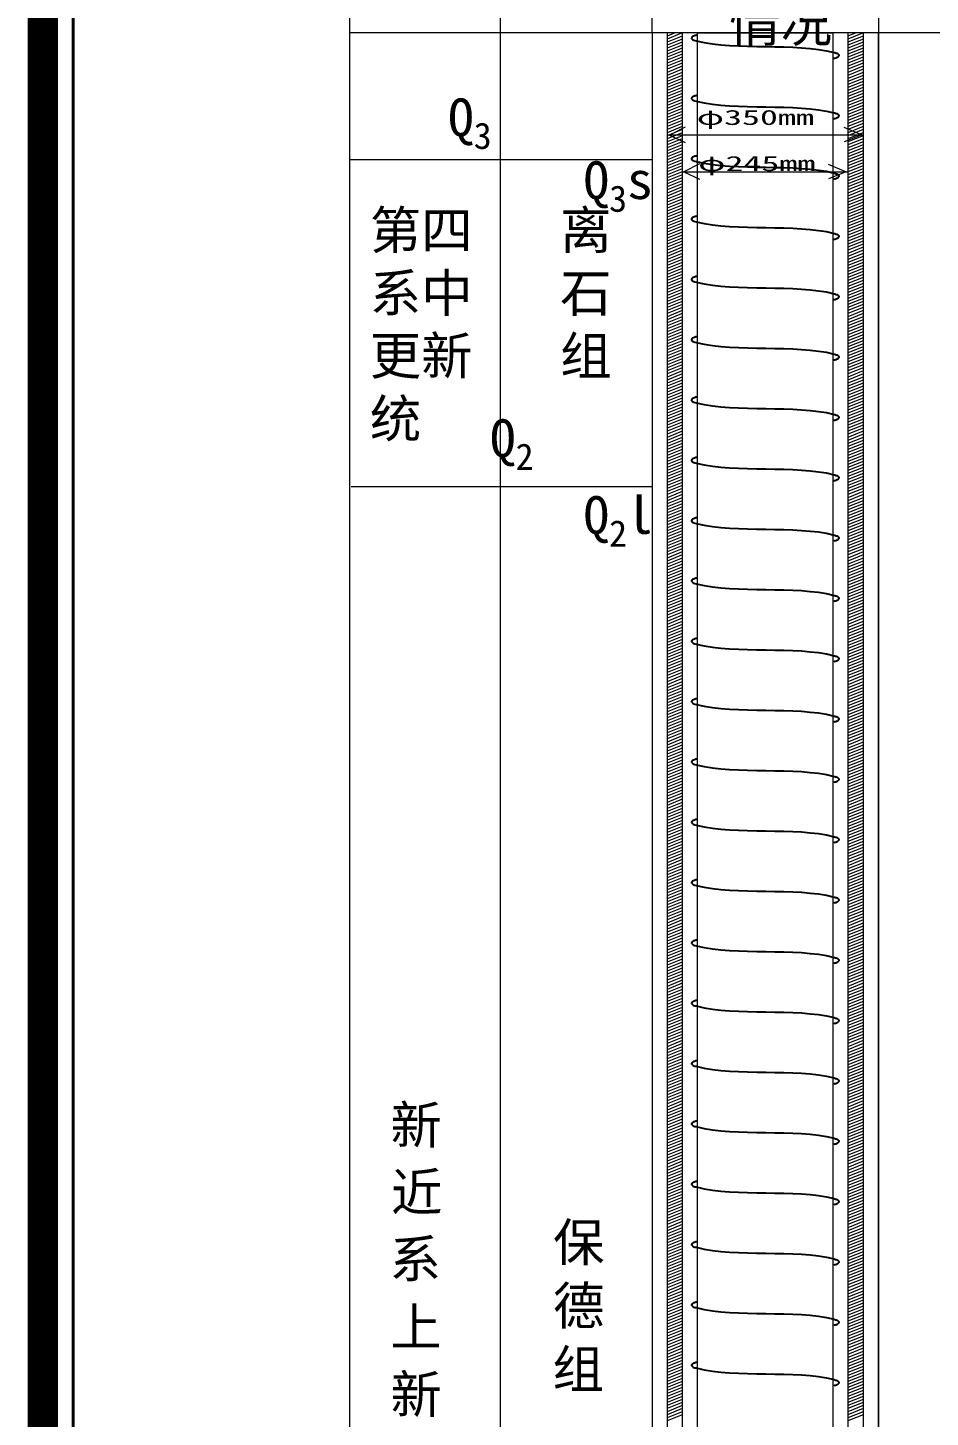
# Model space of a CAD drawing. Header units: millimetres. Extents: x -182 to 395, y -757 to 122.
# Drawn here: x -181.6 to -121.8, y -81 to 11.2 of the extents above; entities that cross this region are included whole.
import ezdxf

# ---------------------------------------------------------------- set-up
doc = ezdxf.new("R2010")
doc.units = ezdxf.units.MM
for name, color, linetype in [('KY1WT', 7, 'Continuous'), ('KY2WL', 7, 'Continuous'), ('KY6WL', 7, 'Continuous'), ('KY6WT', 7, 'Continuous'), ('图框WL', 7, 'Continuous'), ('流量点WT', 7, 'Continuous')]:
    doc.layers.add(name, color=color, linetype=linetype)
doc.styles.get("Standard").update_dxf_attribs({"font": ''})
doc.styles.get('Standard').set_extended_font_data('SimSun')
doc.linetypes.add('ZIGZAG', pattern='A,0.00254,-5.08,[131,ltypeshp.shx,S=5.08,R=0,X=-5.08,Y=0],-10.16,[131,ltypeshp.shx,S=5.08,R=180,X=5.08,Y=0],-5.08', length=20.32254)

msp = doc.modelspace()

# ---------------------------------------------------------------- linework, layer by layer
at = {"lineweight": 20}
for p, q in [((-160.289, -376.548), (-160.289, 30.812)), ((-150.289, -376.548), (-150.289, 22.887)), ((-137.228, 10.812), (-128.228, 10.812))]:
    msp.add_line(p, q, dxfattribs=at)
at = {"layer": 'KY1WT', "lineweight": 20}
for p, q in [((-139.228, 10.625), (-138.762, 10.812)), ((-139.228, 10.425), (-138.262, 10.812)), ((-139.228, 10.225), (-138.228, 10.625)), ((-139.228, 10.025), (-138.228, 10.425)), ((-139.228, 9.825), (-138.228, 10.225)), ((-127.228, 10.625), (-126.762, 10.812)), ((-127.228, 10.425), (-126.262, 10.812)), ((-127.228, 10.225), (-126.228, 10.625)), ((-127.228, 10.025), (-126.228, 10.425)), ((-127.228, 9.825), (-126.228, 10.225)), ((-139.228, 9.625), (-138.228, 10.025)), ((-139.228, 9.425), (-138.228, 9.825)), ((-139.228, 9.225), (-138.228, 9.625)), ((-139.228, 9.025), (-138.228, 9.425)), ((-139.228, 8.825), (-138.228, 9.225)), ((-127.228, 9.625), (-126.228, 10.025)), ((-127.228, 9.425), (-126.228, 9.825)), ((-127.228, 9.225), (-126.228, 9.625)), ((-127.228, 9.025), (-126.228, 9.425)), ((-127.228, 8.825), (-126.228, 9.225)), ((-139.228, 8.625), (-138.228, 9.025)), ((-139.228, 8.425), (-138.228, 8.825)), ((-139.228, 8.225), (-138.228, 8.625)), ((-139.228, 8.025), (-138.228, 8.425)), ((-127.228, 8.625), (-126.228, 9.025)), ((-127.228, 8.425), (-126.228, 8.825)), ((-127.228, 8.225), (-126.228, 8.625)), ((-127.228, 8.025), (-126.228, 8.425)), ((-139.228, 7.825), (-138.228, 8.225)), ((-139.228, 7.625), (-138.228, 8.025)), ((-139.228, 7.425), (-138.228, 7.825)), ((-139.228, 7.225), (-138.228, 7.625)), ((-139.228, 7.025), (-138.228, 7.425)), ((-127.228, 7.825), (-126.228, 8.225)), ((-127.228, 7.625), (-126.228, 8.025)), ((-127.228, 7.425), (-126.228, 7.825)), ((-127.228, 7.225), (-126.228, 7.625)), ((-127.228, 7.025), (-126.228, 7.425)), ((-139.228, 6.825), (-138.228, 7.225)), ((-139.228, 6.625), (-138.228, 7.025)), ((-139.228, 6.425), (-138.228, 6.825)), ((-139.228, 6.225), (-138.228, 6.625)), ((-127.228, 6.825), (-126.228, 7.225)), ((-127.228, 6.625), (-126.228, 7.025)), ((-127.228, 6.425), (-126.228, 6.825)), ((-127.228, 6.225), (-126.228, 6.625)), ((-139.228, 6.025), (-138.228, 6.425)), ((-139.228, 5.825), (-138.228, 6.225)), ((-139.228, 5.625), (-138.228, 6.025)), ((-139.228, 5.425), (-138.228, 5.825)), ((-139.228, 5.225), (-138.228, 5.625)), ((-127.228, 6.025), (-126.228, 6.425)), ((-127.228, 5.825), (-126.228, 6.225)), ((-127.228, 5.625), (-126.228, 6.025)), ((-127.228, 5.425), (-126.228, 5.825)), ((-127.228, 5.225), (-126.228, 5.625)), ((-139.228, 5.025), (-138.228, 5.425)), ((-139.228, 4.825), (-138.228, 5.225)), ((-139.228, 4.625), (-138.228, 5.025)), ((-139.228, 4.425), (-138.228, 4.825)), ((-139.228, 4.225), (-138.228, 4.625)), ((-127.228, 5.025), (-126.228, 5.425)), ((-127.228, 4.825), (-126.228, 5.225)), ((-127.228, 4.625), (-126.228, 5.025)), ((-127.228, 4.425), (-126.228, 4.825)), ((-127.228, 4.225), (-126.228, 4.625)), ((-139.228, 4.025), (-138.228, 4.425)), ((-139.228, 3.825), (-138.228, 4.225)), ((-139.228, 3.625), (-138.228, 4.025)), ((-139.228, 3.425), (-138.228, 3.825)), ((-127.228, 4.025), (-126.228, 4.425)), ((-127.228, 3.825), (-126.228, 4.225)), ((-127.228, 3.625), (-126.228, 4.025)), ((-127.228, 3.425), (-126.228, 3.825)), ((-139.228, 3.225), (-138.228, 3.625)), ((-139.228, 3.025), (-138.228, 3.425)), ((-139.228, 2.825), (-138.228, 3.225)), ((-139.228, 2.625), (-138.228, 3.025)), ((-139.228, 2.425), (-138.228, 2.825)), ((-127.228, 3.225), (-126.228, 3.625)), ((-127.228, 3.025), (-126.228, 3.425)), ((-127.228, 2.825), (-126.228, 3.225)), ((-127.228, 2.625), (-126.228, 3.025)), ((-127.228, 2.425), (-126.228, 2.825)), ((-139.228, 2.225), (-138.228, 2.625)), ((-139.228, 2.025), (-138.228, 2.425)), ((-139.228, 1.825), (-138.228, 2.225)), ((-139.228, 1.625), (-138.228, 2.025)), ((-127.228, 2.225), (-126.228, 2.625)), ((-127.228, 2.025), (-126.228, 2.425)), ((-127.228, 1.825), (-126.228, 2.225)), ((-127.228, 1.625), (-126.228, 2.025)), ((-139.228, 1.425), (-138.228, 1.825)), ((-139.228, 1.225), (-138.228, 1.625)), ((-139.228, 1.025), (-138.228, 1.425)), ((-139.228, 0.825), (-138.228, 1.225)), ((-139.228, 0.625), (-138.228, 1.025)), ((-127.228, 1.425), (-126.228, 1.825)), ((-127.228, 1.225), (-126.228, 1.625)), ((-127.228, 1.025), (-126.228, 1.425)), ((-127.228, 0.825), (-126.228, 1.225)), ((-127.228, 0.625), (-126.228, 1.025)), ((-139.228, 0.425), (-138.228, 0.825)), ((-139.228, 0.225), (-138.228, 0.625)), ((-139.228, 0.025), (-138.228, 0.425)), ((-139.228, -0.175), (-138.228, 0.225)), ((-139.228, -0.375), (-138.228, 0.025)), ((-127.228, 0.425), (-126.228, 0.825)), ((-127.228, 0.225), (-126.228, 0.625)), ((-127.228, 0.025), (-126.228, 0.425)), ((-127.228, -0.175), (-126.228, 0.225)), ((-127.228, -0.375), (-126.228, 0.025)), ((-139.228, -0.575), (-138.228, -0.175)), ((-139.228, -0.775), (-138.228, -0.375)), ((-139.228, -0.975), (-138.228, -0.575)), ((-139.228, -1.175), (-138.228, -0.775)), ((-127.228, -0.575), (-126.228, -0.175)), ((-127.228, -0.775), (-126.228, -0.375)), ((-127.228, -0.975), (-126.228, -0.575)), ((-127.228, -1.175), (-126.228, -0.775)), ((-139.228, -1.375), (-138.228, -0.975)), ((-139.228, -1.575), (-138.228, -1.175)), ((-139.228, -1.775), (-138.228, -1.375)), ((-139.228, -1.975), (-138.228, -1.575)), ((-139.228, -2.175), (-138.228, -1.775)), ((-127.228, -1.375), (-126.228, -0.975)), ((-127.228, -1.575), (-126.228, -1.175)), ((-127.228, -1.775), (-126.228, -1.375)), ((-127.228, -1.975), (-126.228, -1.575)), ((-127.228, -2.175), (-126.228, -1.775)), ((-139.228, -2.375), (-138.228, -1.975)), ((-139.228, -2.575), (-138.228, -2.175)), ((-139.228, -2.775), (-138.228, -2.375)), ((-139.228, -2.975), (-138.228, -2.575)), ((-127.228, -2.375), (-126.228, -1.975)), ((-127.228, -2.575), (-126.228, -2.175)), ((-127.228, -2.775), (-126.228, -2.375)), ((-127.228, -2.975), (-126.228, -2.575)), ((-139.228, -3.175), (-138.228, -2.775)), ((-139.228, -3.375), (-138.228, -2.975)), ((-139.228, -3.575), (-138.228, -3.175)), ((-139.228, -3.775), (-138.228, -3.375)), ((-139.228, -3.975), (-138.228, -3.575)), ((-127.228, -3.175), (-126.228, -2.775)), ((-127.228, -3.375), (-126.228, -2.975)), ((-127.228, -3.575), (-126.228, -3.175)), ((-127.228, -3.775), (-126.228, -3.375)), ((-127.228, -3.975), (-126.228, -3.575)), ((-139.228, -4.175), (-138.228, -3.775)), ((-139.228, -4.375), (-138.228, -3.975)), ((-139.228, -4.575), (-138.228, -4.175)), ((-139.228, -4.775), (-138.228, -4.375)), ((-139.228, -4.975), (-138.228, -4.575)), ((-127.228, -4.175), (-126.228, -3.775)), ((-127.228, -4.375), (-126.228, -3.975)), ((-127.228, -4.575), (-126.228, -4.175)), ((-127.228, -4.775), (-126.228, -4.375)), ((-127.228, -4.975), (-126.228, -4.575)), ((-139.228, -5.175), (-138.228, -4.775)), ((-139.228, -5.375), (-138.228, -4.975)), ((-139.228, -5.575), (-138.228, -5.175)), ((-139.228, -5.775), (-138.228, -5.375)), ((-127.228, -5.175), (-126.228, -4.775)), ((-127.228, -5.375), (-126.228, -4.975)), ((-127.228, -5.575), (-126.228, -5.175)), ((-127.228, -5.775), (-126.228, -5.375)), ((-139.228, -5.975), (-138.228, -5.575)), ((-139.228, -6.175), (-138.228, -5.775)), ((-139.228, -6.375), (-138.228, -5.975)), ((-139.228, -6.575), (-138.228, -6.175)), ((-139.228, -6.775), (-138.228, -6.375)), ((-127.228, -5.975), (-126.228, -5.575)), ((-127.228, -6.175), (-126.228, -5.775)), ((-127.228, -6.375), (-126.228, -5.975)), ((-127.228, -6.575), (-126.228, -6.175)), ((-127.228, -6.775), (-126.228, -6.375)), ((-139.228, -6.975), (-138.228, -6.575)), ((-139.228, -7.175), (-138.228, -6.775)), ((-139.228, -7.375), (-138.228, -6.975)), ((-139.228, -7.575), (-138.228, -7.175)), ((-127.228, -6.975), (-126.228, -6.575)), ((-127.228, -7.175), (-126.228, -6.775)), ((-127.228, -7.375), (-126.228, -6.975)), ((-127.228, -7.575), (-126.228, -7.175)), ((-139.228, -7.775), (-138.228, -7.375)), ((-139.228, -7.975), (-138.228, -7.575)), ((-139.228, -8.175), (-138.228, -7.775)), ((-139.228, -8.375), (-138.228, -7.975)), ((-139.228, -8.575), (-138.228, -8.175)), ((-127.228, -7.775), (-126.228, -7.375)), ((-127.228, -7.975), (-126.228, -7.575)), ((-127.228, -8.175), (-126.228, -7.775)), ((-127.228, -8.375), (-126.228, -7.975)), ((-127.228, -8.575), (-126.228, -8.175)), ((-139.228, -8.775), (-138.228, -8.375)), ((-139.228, -8.975), (-138.228, -8.575)), ((-139.228, -9.175), (-138.228, -8.775)), ((-139.228, -9.375), (-138.228, -8.975)), ((-139.228, -9.575), (-138.228, -9.175)), ((-127.228, -8.775), (-126.228, -8.375)), ((-127.228, -8.975), (-126.228, -8.575)), ((-127.228, -9.175), (-126.228, -8.775)), ((-127.228, -9.375), (-126.228, -8.975)), ((-127.228, -9.575), (-126.228, -9.175)), ((-139.228, -9.775), (-138.228, -9.375)), ((-139.228, -9.975), (-138.228, -9.575)), ((-139.228, -10.175), (-138.228, -9.775)), ((-139.228, -10.375), (-138.228, -9.975)), ((-127.228, -9.775), (-126.228, -9.375)), ((-127.228, -9.975), (-126.228, -9.575)), ((-127.228, -10.175), (-126.228, -9.775)), ((-127.228, -10.375), (-126.228, -9.975)), ((-139.228, -10.575), (-138.228, -10.175)), ((-139.228, -10.775), (-138.228, -10.375)), ((-139.228, -10.975), (-138.228, -10.575)), ((-139.228, -11.175), (-138.228, -10.775)), ((-139.228, -11.375), (-138.228, -10.975)), ((-127.228, -10.575), (-126.228, -10.175)), ((-127.228, -10.775), (-126.228, -10.375)), ((-127.228, -10.975), (-126.228, -10.575)), ((-127.228, -11.175), (-126.228, -10.775)), ((-127.228, -11.375), (-126.228, -10.975)), ((-139.228, -11.575), (-138.228, -11.175)), ((-139.228, -11.775), (-138.228, -11.375)), ((-139.228, -11.975), (-138.228, -11.575)), ((-139.228, -12.175), (-138.228, -11.775)), ((-139.228, -12.375), (-138.228, -11.975)), ((-127.228, -11.575), (-126.228, -11.175)), ((-127.228, -11.775), (-126.228, -11.375)), ((-127.228, -11.975), (-126.228, -11.575)), ((-127.228, -12.175), (-126.228, -11.775)), ((-127.228, -12.375), (-126.228, -11.975)), ((-139.228, -12.575), (-138.228, -12.175)), ((-139.228, -12.775), (-138.228, -12.375)), ((-139.228, -12.975), (-138.228, -12.575)), ((-139.228, -13.175), (-138.228, -12.775)), ((-127.228, -12.575), (-126.228, -12.175)), ((-127.228, -12.775), (-126.228, -12.375)), ((-127.228, -12.975), (-126.228, -12.575)), ((-127.228, -13.175), (-126.228, -12.775)), ((-139.228, -13.375), (-138.228, -12.975)), ((-139.228, -13.575), (-138.228, -13.175)), ((-139.228, -13.775), (-138.228, -13.375)), ((-139.228, -13.975), (-138.228, -13.575)), ((-139.228, -14.175), (-138.228, -13.775)), ((-127.228, -13.375), (-126.228, -12.975)), ((-127.228, -13.575), (-126.228, -13.175)), ((-127.228, -13.775), (-126.228, -13.375)), ((-127.228, -13.975), (-126.228, -13.575)), ((-127.228, -14.175), (-126.228, -13.775)), ((-139.228, -14.375), (-138.228, -13.975)), ((-139.228, -14.575), (-138.228, -14.175)), ((-139.228, -14.775), (-138.228, -14.375)), ((-139.228, -14.975), (-138.228, -14.575)), ((-127.228, -14.375), (-126.228, -13.975)), ((-127.228, -14.575), (-126.228, -14.175)), ((-127.228, -14.775), (-126.228, -14.375)), ((-127.228, -14.975), (-126.228, -14.575)), ((-139.228, -15.175), (-138.228, -14.775)), ((-139.228, -15.375), (-138.228, -14.975)), ((-139.228, -15.575), (-138.228, -15.175)), ((-139.228, -15.775), (-138.228, -15.375)), ((-139.228, -15.975), (-138.228, -15.575)), ((-127.228, -15.175), (-126.228, -14.775)), ((-127.228, -15.375), (-126.228, -14.975)), ((-127.228, -15.575), (-126.228, -15.175)), ((-127.228, -15.775), (-126.228, -15.375)), ((-127.228, -15.975), (-126.228, -15.575)), ((-139.228, -16.175), (-138.228, -15.775)), ((-139.228, -16.375), (-138.228, -15.975)), ((-139.228, -16.575), (-138.228, -16.175)), ((-139.228, -16.775), (-138.228, -16.375)), ((-139.228, -16.975), (-138.228, -16.575)), ((-127.228, -16.175), (-126.228, -15.775)), ((-127.228, -16.375), (-126.228, -15.975)), ((-127.228, -16.575), (-126.228, -16.175)), ((-127.228, -16.775), (-126.228, -16.375)), ((-127.228, -16.975), (-126.228, -16.575)), ((-139.228, -17.175), (-138.228, -16.775)), ((-139.228, -17.375), (-138.228, -16.975)), ((-139.228, -17.575), (-138.228, -17.175)), ((-139.228, -17.775), (-138.228, -17.375)), ((-127.228, -17.175), (-126.228, -16.775)), ((-127.228, -17.375), (-126.228, -16.975)), ((-127.228, -17.575), (-126.228, -17.175)), ((-127.228, -17.775), (-126.228, -17.375)), ((-139.228, -17.975), (-138.228, -17.575)), ((-139.228, -18.175), (-138.228, -17.775)), ((-139.228, -18.375), (-138.228, -17.975)), ((-139.228, -18.575), (-138.228, -18.175)), ((-139.228, -18.775), (-138.228, -18.375)), ((-127.228, -17.975), (-126.228, -17.575)), ((-127.228, -18.175), (-126.228, -17.775)), ((-127.228, -18.375), (-126.228, -17.975)), ((-127.228, -18.575), (-126.228, -18.175)), ((-127.228, -18.775), (-126.228, -18.375)), ((-139.228, -18.975), (-138.228, -18.575)), ((-139.228, -19.175), (-138.228, -18.775)), ((-139.228, -19.375), (-138.228, -18.975)), ((-139.228, -19.575), (-138.228, -19.175)), ((-127.228, -18.975), (-126.228, -18.575)), ((-127.228, -19.175), (-126.228, -18.775)), ((-127.228, -19.375), (-126.228, -18.975)), ((-127.228, -19.575), (-126.228, -19.175)), ((-139.228, -19.775), (-138.228, -19.375)), ((-139.228, -19.975), (-138.228, -19.575)), ((-139.228, -20.175), (-138.228, -19.775)), ((-139.228, -20.375), (-138.228, -19.975)), ((-139.228, -20.575), (-138.228, -20.175)), ((-127.228, -19.775), (-126.228, -19.375)), ((-127.228, -19.975), (-126.228, -19.575)), ((-127.228, -20.175), (-126.228, -19.775)), ((-127.228, -20.375), (-126.228, -19.975)), ((-127.228, -20.575), (-126.228, -20.175)), ((-139.228, -20.775), (-138.228, -20.375)), ((-139.228, -20.975), (-138.228, -20.575)), ((-139.228, -21.175), (-138.228, -20.775)), ((-139.228, -21.375), (-138.228, -20.975)), ((-139.228, -21.575), (-138.228, -21.175)), ((-127.228, -20.775), (-126.228, -20.375)), ((-127.228, -20.975), (-126.228, -20.575)), ((-127.228, -21.175), (-126.228, -20.775)), ((-127.228, -21.375), (-126.228, -20.975)), ((-127.228, -21.575), (-126.228, -21.175)), ((-139.228, -21.775), (-138.228, -21.375)), ((-139.228, -21.975), (-138.228, -21.575)), ((-139.228, -22.175), (-138.228, -21.775)), ((-139.228, -22.375), (-138.228, -21.975)), ((-127.228, -21.775), (-126.228, -21.375)), ((-127.228, -21.975), (-126.228, -21.575)), ((-127.228, -22.175), (-126.228, -21.775)), ((-127.228, -22.375), (-126.228, -21.975)), ((-139.228, -22.575), (-138.228, -22.175)), ((-139.228, -22.775), (-138.228, -22.375)), ((-139.228, -22.975), (-138.228, -22.575)), ((-139.228, -23.175), (-138.228, -22.775)), ((-139.228, -23.375), (-138.228, -22.975)), ((-127.228, -22.575), (-126.228, -22.175)), ((-127.228, -22.775), (-126.228, -22.375)), ((-127.228, -22.975), (-126.228, -22.575)), ((-127.228, -23.175), (-126.228, -22.775)), ((-127.228, -23.375), (-126.228, -22.975)), ((-139.228, -23.575), (-138.228, -23.175)), ((-139.228, -23.775), (-138.228, -23.375)), ((-139.228, -23.975), (-138.228, -23.575)), ((-139.228, -24.175), (-138.228, -23.775)), ((-127.228, -23.575), (-126.228, -23.175)), ((-127.228, -23.775), (-126.228, -23.375)), ((-127.228, -23.975), (-126.228, -23.575)), ((-127.228, -24.175), (-126.228, -23.775)), ((-139.228, -24.375), (-138.228, -23.975)), ((-139.228, -24.575), (-138.228, -24.175)), ((-139.228, -24.775), (-138.228, -24.375)), ((-139.228, -24.975), (-138.228, -24.575)), ((-139.228, -25.175), (-138.228, -24.775)), ((-127.228, -24.375), (-126.228, -23.975)), ((-127.228, -24.575), (-126.228, -24.175)), ((-127.228, -24.775), (-126.228, -24.375)), ((-127.228, -24.975), (-126.228, -24.575)), ((-127.228, -25.175), (-126.228, -24.775)), ((-139.228, -25.375), (-138.228, -24.975)), ((-139.228, -25.575), (-138.228, -25.175)), ((-139.228, -25.775), (-138.228, -25.375)), ((-139.228, -25.975), (-138.228, -25.575)), ((-139.228, -26.175), (-138.228, -25.775)), ((-127.228, -25.375), (-126.228, -24.975)), ((-127.228, -25.575), (-126.228, -25.175)), ((-127.228, -25.775), (-126.228, -25.375)), ((-127.228, -25.975), (-126.228, -25.575)), ((-127.228, -26.175), (-126.228, -25.775)), ((-139.228, -26.375), (-138.228, -25.975)), ((-139.228, -26.575), (-138.228, -26.175)), ((-139.228, -26.775), (-138.228, -26.375)), ((-139.228, -26.975), (-138.228, -26.575)), ((-127.228, -26.375), (-126.228, -25.975)), ((-127.228, -26.575), (-126.228, -26.175)), ((-127.228, -26.775), (-126.228, -26.375)), ((-127.228, -26.975), (-126.228, -26.575)), ((-139.228, -27.175), (-138.228, -26.775)), ((-139.228, -27.375), (-138.228, -26.975)), ((-139.228, -27.575), (-138.228, -27.175)), ((-139.228, -27.775), (-138.228, -27.375)), ((-139.228, -27.975), (-138.228, -27.575)), ((-127.228, -27.175), (-126.228, -26.775)), ((-127.228, -27.375), (-126.228, -26.975)), ((-127.228, -27.575), (-126.228, -27.175)), ((-127.228, -27.775), (-126.228, -27.375)), ((-127.228, -27.975), (-126.228, -27.575)), ((-139.228, -28.175), (-138.228, -27.775)), ((-139.228, -28.375), (-138.228, -27.975)), ((-139.228, -28.575), (-138.228, -28.175)), ((-139.228, -28.775), (-138.228, -28.375)), ((-127.228, -28.175), (-126.228, -27.775)), ((-127.228, -28.375), (-126.228, -27.975)), ((-127.228, -28.575), (-126.228, -28.175)), ((-127.228, -28.775), (-126.228, -28.375)), ((-139.228, -28.975), (-138.228, -28.575)), ((-139.228, -29.175), (-138.228, -28.775)), ((-139.228, -29.375), (-138.228, -28.975)), ((-139.228, -29.575), (-138.228, -29.175)), ((-139.228, -29.775), (-138.228, -29.375)), ((-127.228, -28.975), (-126.228, -28.575)), ((-127.228, -29.175), (-126.228, -28.775)), ((-127.228, -29.375), (-126.228, -28.975)), ((-127.228, -29.575), (-126.228, -29.175)), ((-127.228, -29.775), (-126.228, -29.375)), ((-139.228, -29.975), (-138.228, -29.575)), ((-139.228, -30.175), (-138.228, -29.775)), ((-139.228, -30.375), (-138.228, -29.975)), ((-139.228, -30.575), (-138.228, -30.175)), ((-139.228, -30.775), (-138.228, -30.375)), ((-127.228, -29.975), (-126.228, -29.575)), ((-127.228, -30.175), (-126.228, -29.775)), ((-127.228, -30.375), (-126.228, -29.975)), ((-127.228, -30.575), (-126.228, -30.175)), ((-127.228, -30.775), (-126.228, -30.375)), ((-139.228, -30.975), (-138.228, -30.575)), ((-139.228, -31.175), (-138.228, -30.775)), ((-139.228, -31.375), (-138.228, -30.975)), ((-139.228, -31.575), (-138.228, -31.175)), ((-127.228, -30.975), (-126.228, -30.575)), ((-127.228, -31.175), (-126.228, -30.775)), ((-127.228, -31.375), (-126.228, -30.975)), ((-127.228, -31.575), (-126.228, -31.175)), ((-139.228, -31.775), (-138.228, -31.375)), ((-139.228, -31.975), (-138.228, -31.575)), ((-139.228, -32.175), (-138.228, -31.775)), ((-139.228, -32.375), (-138.228, -31.975)), ((-139.228, -32.575), (-138.228, -32.175)), ((-127.228, -31.775), (-126.228, -31.375)), ((-127.228, -31.975), (-126.228, -31.575)), ((-127.228, -32.175), (-126.228, -31.775)), ((-127.228, -32.375), (-126.228, -31.975)), ((-127.228, -32.575), (-126.228, -32.175)), ((-139.228, -32.775), (-138.228, -32.375)), ((-139.228, -32.975), (-138.228, -32.575)), ((-139.228, -33.175), (-138.228, -32.775)), ((-139.228, -33.375), (-138.228, -32.975)), ((-127.228, -32.775), (-126.228, -32.375)), ((-127.228, -32.975), (-126.228, -32.575)), ((-127.228, -33.175), (-126.228, -32.775)), ((-127.228, -33.375), (-126.228, -32.975)), ((-139.228, -33.575), (-138.228, -33.175)), ((-139.228, -33.775), (-138.228, -33.375)), ((-139.228, -33.975), (-138.228, -33.575)), ((-139.228, -34.175), (-138.228, -33.775)), ((-139.228, -34.375), (-138.228, -33.975)), ((-127.228, -33.575), (-126.228, -33.175)), ((-127.228, -33.775), (-126.228, -33.375)), ((-127.228, -33.975), (-126.228, -33.575)), ((-127.228, -34.175), (-126.228, -33.775)), ((-127.228, -34.375), (-126.228, -33.975)), ((-139.228, -34.575), (-138.228, -34.175)), ((-139.228, -34.775), (-138.228, -34.375)), ((-139.228, -34.975), (-138.228, -34.575)), ((-139.228, -35.175), (-138.228, -34.775)), ((-139.228, -35.375), (-138.228, -34.975)), ((-127.228, -34.575), (-126.228, -34.175)), ((-127.228, -34.775), (-126.228, -34.375)), ((-127.228, -34.975), (-126.228, -34.575)), ((-127.228, -35.175), (-126.228, -34.775)), ((-127.228, -35.375), (-126.228, -34.975)), ((-139.228, -35.575), (-138.228, -35.175)), ((-139.228, -35.775), (-138.228, -35.375)), ((-139.228, -35.975), (-138.228, -35.575)), ((-139.228, -36.175), (-138.228, -35.775)), ((-127.228, -35.575), (-126.228, -35.175)), ((-127.228, -35.775), (-126.228, -35.375)), ((-127.228, -35.975), (-126.228, -35.575)), ((-127.228, -36.175), (-126.228, -35.775)), ((-139.228, -36.375), (-138.228, -35.975)), ((-139.228, -36.575), (-138.228, -36.175)), ((-139.228, -36.775), (-138.228, -36.375)), ((-139.228, -36.975), (-138.228, -36.575)), ((-139.228, -37.175), (-138.228, -36.775)), ((-127.228, -36.375), (-126.228, -35.975)), ((-127.228, -36.575), (-126.228, -36.175)), ((-127.228, -36.775), (-126.228, -36.375)), ((-127.228, -36.975), (-126.228, -36.575)), ((-127.228, -37.175), (-126.228, -36.775)), ((-139.228, -37.375), (-138.228, -36.975)), ((-139.228, -37.575), (-138.228, -37.175)), ((-139.228, -37.775), (-138.228, -37.375)), ((-139.228, -37.975), (-138.228, -37.575)), ((-127.228, -37.375), (-126.228, -36.975)), ((-127.228, -37.575), (-126.228, -37.175)), ((-127.228, -37.775), (-126.228, -37.375)), ((-127.228, -37.975), (-126.228, -37.575)), ((-139.228, -38.175), (-138.228, -37.775)), ((-139.228, -38.375), (-138.228, -37.975)), ((-139.228, -38.575), (-138.228, -38.175)), ((-139.228, -38.775), (-138.228, -38.375)), ((-139.228, -38.975), (-138.228, -38.575)), ((-127.228, -38.175), (-126.228, -37.775)), ((-127.228, -38.375), (-126.228, -37.975)), ((-127.228, -38.575), (-126.228, -38.175)), ((-127.228, -38.775), (-126.228, -38.375)), ((-127.228, -38.975), (-126.228, -38.575)), ((-139.228, -39.175), (-138.228, -38.775)), ((-139.228, -39.375), (-138.228, -38.975)), ((-139.228, -39.575), (-138.228, -39.175)), ((-139.228, -39.775), (-138.228, -39.375)), ((-139.228, -39.975), (-138.228, -39.575)), ((-127.228, -39.175), (-126.228, -38.775)), ((-127.228, -39.375), (-126.228, -38.975)), ((-127.228, -39.575), (-126.228, -39.175)), ((-127.228, -39.775), (-126.228, -39.375)), ((-127.228, -39.975), (-126.228, -39.575)), ((-139.228, -40.175), (-138.228, -39.775)), ((-139.228, -40.375), (-138.228, -39.975)), ((-139.228, -40.575), (-138.228, -40.175)), ((-139.228, -40.775), (-138.228, -40.375)), ((-127.228, -40.175), (-126.228, -39.775)), ((-127.228, -40.375), (-126.228, -39.975)), ((-127.228, -40.575), (-126.228, -40.175)), ((-127.228, -40.775), (-126.228, -40.375)), ((-139.228, -40.975), (-138.228, -40.575)), ((-139.228, -41.175), (-138.228, -40.775)), ((-139.228, -41.375), (-138.228, -40.975)), ((-139.228, -41.575), (-138.228, -41.175)), ((-139.228, -41.775), (-138.228, -41.375)), ((-127.228, -40.975), (-126.228, -40.575)), ((-127.228, -41.175), (-126.228, -40.775)), ((-127.228, -41.375), (-126.228, -40.975)), ((-127.228, -41.575), (-126.228, -41.175)), ((-127.228, -41.775), (-126.228, -41.375)), ((-139.228, -41.975), (-138.228, -41.575)), ((-139.228, -42.175), (-138.228, -41.775)), ((-139.228, -42.375), (-138.228, -41.975)), ((-139.228, -42.575), (-138.228, -42.175)), ((-139.228, -42.775), (-138.228, -42.375)), ((-127.228, -41.975), (-126.228, -41.575)), ((-127.228, -42.175), (-126.228, -41.775)), ((-127.228, -42.375), (-126.228, -41.975)), ((-127.228, -42.575), (-126.228, -42.175)), ((-127.228, -42.775), (-126.228, -42.375)), ((-139.228, -42.975), (-138.228, -42.575)), ((-139.228, -43.175), (-138.228, -42.775)), ((-139.228, -43.375), (-138.228, -42.975)), ((-139.228, -43.575), (-138.228, -43.175)), ((-127.228, -42.975), (-126.228, -42.575)), ((-127.228, -43.175), (-126.228, -42.775)), ((-127.228, -43.375), (-126.228, -42.975)), ((-127.228, -43.575), (-126.228, -43.175)), ((-139.228, -43.775), (-138.228, -43.375)), ((-139.228, -43.975), (-138.228, -43.575)), ((-139.228, -44.175), (-138.228, -43.775)), ((-139.228, -44.375), (-138.228, -43.975)), ((-139.228, -44.575), (-138.228, -44.175)), ((-127.228, -43.775), (-126.228, -43.375)), ((-127.228, -43.975), (-126.228, -43.575)), ((-127.228, -44.175), (-126.228, -43.775)), ((-127.228, -44.375), (-126.228, -43.975)), ((-127.228, -44.575), (-126.228, -44.175)), ((-139.228, -44.775), (-138.228, -44.375)), ((-139.228, -44.975), (-138.228, -44.575)), ((-139.228, -45.175), (-138.228, -44.775)), ((-139.228, -45.375), (-138.228, -44.975)), ((-127.228, -44.775), (-126.228, -44.375)), ((-127.228, -44.975), (-126.228, -44.575)), ((-127.228, -45.175), (-126.228, -44.775)), ((-127.228, -45.375), (-126.228, -44.975)), ((-139.228, -45.575), (-138.228, -45.175)), ((-139.228, -45.775), (-138.228, -45.375)), ((-139.228, -45.975), (-138.228, -45.575)), ((-139.228, -46.175), (-138.228, -45.775)), ((-139.228, -46.375), (-138.228, -45.975)), ((-127.228, -45.575), (-126.228, -45.175)), ((-127.228, -45.775), (-126.228, -45.375)), ((-127.228, -45.975), (-126.228, -45.575)), ((-127.228, -46.175), (-126.228, -45.775)), ((-127.228, -46.375), (-126.228, -45.975)), ((-139.228, -46.575), (-138.228, -46.175)), ((-139.228, -46.775), (-138.228, -46.375)), ((-139.228, -46.975), (-138.228, -46.575)), ((-139.228, -47.175), (-138.228, -46.775)), ((-139.228, -47.375), (-138.228, -46.975)), ((-127.228, -46.575), (-126.228, -46.175)), ((-127.228, -46.775), (-126.228, -46.375)), ((-127.228, -46.975), (-126.228, -46.575)), ((-127.228, -47.175), (-126.228, -46.775)), ((-127.228, -47.375), (-126.228, -46.975)), ((-139.228, -47.575), (-138.228, -47.175)), ((-139.228, -47.775), (-138.228, -47.375)), ((-139.228, -47.975), (-138.228, -47.575)), ((-139.228, -48.175), (-138.228, -47.775)), ((-127.228, -47.575), (-126.228, -47.175)), ((-127.228, -47.775), (-126.228, -47.375)), ((-127.228, -47.975), (-126.228, -47.575)), ((-127.228, -48.175), (-126.228, -47.775)), ((-139.228, -48.375), (-138.228, -47.975)), ((-139.228, -48.575), (-138.228, -48.175)), ((-139.228, -48.775), (-138.228, -48.375)), ((-139.228, -48.975), (-138.228, -48.575)), ((-139.228, -49.175), (-138.228, -48.775)), ((-127.228, -48.375), (-126.228, -47.975)), ((-127.228, -48.575), (-126.228, -48.175)), ((-127.228, -48.775), (-126.228, -48.375)), ((-127.228, -48.975), (-126.228, -48.575)), ((-127.228, -49.175), (-126.228, -48.775)), ((-139.228, -49.375), (-138.228, -48.975)), ((-139.228, -49.575), (-138.228, -49.175)), ((-139.228, -49.775), (-138.228, -49.375)), ((-139.228, -49.975), (-138.228, -49.575)), ((-127.228, -49.375), (-126.228, -48.975)), ((-127.228, -49.575), (-126.228, -49.175)), ((-127.228, -49.775), (-126.228, -49.375)), ((-127.228, -49.975), (-126.228, -49.575)), ((-139.228, -50.175), (-138.228, -49.775)), ((-139.228, -50.375), (-138.228, -49.975)), ((-139.228, -50.575), (-138.228, -50.175)), ((-139.228, -50.775), (-138.228, -50.375)), ((-139.228, -50.975), (-138.228, -50.575)), ((-127.228, -50.175), (-126.228, -49.775)), ((-127.228, -50.375), (-126.228, -49.975)), ((-127.228, -50.575), (-126.228, -50.175)), ((-127.228, -50.775), (-126.228, -50.375)), ((-127.228, -50.975), (-126.228, -50.575)), ((-139.228, -51.175), (-138.228, -50.775)), ((-139.228, -51.375), (-138.228, -50.975)), ((-139.228, -51.575), (-138.228, -51.175)), ((-139.228, -51.775), (-138.228, -51.375)), ((-139.228, -51.975), (-138.228, -51.575)), ((-127.228, -51.175), (-126.228, -50.775)), ((-127.228, -51.375), (-126.228, -50.975)), ((-127.228, -51.575), (-126.228, -51.175)), ((-127.228, -51.775), (-126.228, -51.375)), ((-127.228, -51.975), (-126.228, -51.575)), ((-139.228, -52.175), (-138.228, -51.775)), ((-139.228, -52.375), (-138.228, -51.975)), ((-139.228, -52.575), (-138.228, -52.175)), ((-139.228, -52.775), (-138.228, -52.375)), ((-127.228, -52.175), (-126.228, -51.775)), ((-127.228, -52.375), (-126.228, -51.975)), ((-127.228, -52.575), (-126.228, -52.175)), ((-127.228, -52.775), (-126.228, -52.375)), ((-139.228, -52.975), (-138.228, -52.575)), ((-139.228, -53.175), (-138.228, -52.775)), ((-139.228, -53.375), (-138.228, -52.975)), ((-139.228, -53.575), (-138.228, -53.175)), ((-139.228, -53.775), (-138.228, -53.375)), ((-127.228, -52.975), (-126.228, -52.575)), ((-127.228, -53.175), (-126.228, -52.775)), ((-127.228, -53.375), (-126.228, -52.975)), ((-127.228, -53.575), (-126.228, -53.175)), ((-127.228, -53.775), (-126.228, -53.375)), ((-139.228, -53.975), (-138.228, -53.575)), ((-139.228, -54.175), (-138.228, -53.775)), ((-139.228, -54.375), (-138.228, -53.975)), ((-139.228, -54.575), (-138.228, -54.175)), ((-127.228, -53.975), (-126.228, -53.575)), ((-127.228, -54.175), (-126.228, -53.775)), ((-127.228, -54.375), (-126.228, -53.975)), ((-127.228, -54.575), (-126.228, -54.175)), ((-139.228, -54.775), (-138.228, -54.375)), ((-139.228, -54.975), (-138.228, -54.575)), ((-139.228, -55.175), (-138.228, -54.775)), ((-139.228, -55.375), (-138.228, -54.975)), ((-139.228, -55.575), (-138.228, -55.175)), ((-127.228, -54.775), (-126.228, -54.375)), ((-127.228, -54.975), (-126.228, -54.575)), ((-127.228, -55.175), (-126.228, -54.775)), ((-127.228, -55.375), (-126.228, -54.975)), ((-127.228, -55.575), (-126.228, -55.175)), ((-139.228, -55.775), (-138.228, -55.375)), ((-139.228, -55.975), (-138.228, -55.575)), ((-139.228, -56.175), (-138.228, -55.775)), ((-139.228, -56.375), (-138.228, -55.975)), ((-139.228, -56.575), (-138.228, -56.175)), ((-127.228, -55.775), (-126.228, -55.375)), ((-127.228, -55.975), (-126.228, -55.575)), ((-127.228, -56.175), (-126.228, -55.775)), ((-127.228, -56.375), (-126.228, -55.975)), ((-127.228, -56.575), (-126.228, -56.175)), ((-139.228, -56.775), (-138.228, -56.375)), ((-139.228, -56.975), (-138.228, -56.575)), ((-139.228, -57.175), (-138.228, -56.775)), ((-139.228, -57.375), (-138.228, -56.975)), ((-127.228, -56.775), (-126.228, -56.375)), ((-127.228, -56.975), (-126.228, -56.575)), ((-127.228, -57.175), (-126.228, -56.775)), ((-127.228, -57.375), (-126.228, -56.975)), ((-139.228, -57.575), (-138.228, -57.175)), ((-139.228, -57.775), (-138.228, -57.375)), ((-139.228, -57.975), (-138.228, -57.575)), ((-139.228, -58.175), (-138.228, -57.775)), ((-139.228, -58.375), (-138.228, -57.975)), ((-127.228, -57.575), (-126.228, -57.175)), ((-127.228, -57.775), (-126.228, -57.375)), ((-127.228, -57.975), (-126.228, -57.575)), ((-127.228, -58.175), (-126.228, -57.775)), ((-127.228, -58.375), (-126.228, -57.975)), ((-139.228, -58.575), (-138.228, -58.175)), ((-139.228, -58.775), (-138.228, -58.375)), ((-139.228, -58.975), (-138.228, -58.575)), ((-139.228, -59.175), (-138.228, -58.775)), ((-127.228, -58.575), (-126.228, -58.175)), ((-127.228, -58.775), (-126.228, -58.375)), ((-127.228, -58.975), (-126.228, -58.575)), ((-127.228, -59.175), (-126.228, -58.775)), ((-139.228, -59.375), (-138.228, -58.975)), ((-139.228, -59.575), (-138.228, -59.175)), ((-139.228, -59.775), (-138.228, -59.375)), ((-139.228, -59.975), (-138.228, -59.575)), ((-139.228, -60.175), (-138.228, -59.775)), ((-127.228, -59.375), (-126.228, -58.975)), ((-127.228, -59.575), (-126.228, -59.175)), ((-127.228, -59.775), (-126.228, -59.375)), ((-127.228, -59.975), (-126.228, -59.575)), ((-127.228, -60.175), (-126.228, -59.775)), ((-139.228, -60.375), (-138.228, -59.975)), ((-139.228, -60.575), (-138.228, -60.175)), ((-139.228, -60.775), (-138.228, -60.375)), ((-139.228, -60.975), (-138.228, -60.575)), ((-139.228, -61.175), (-138.228, -60.775)), ((-127.228, -60.375), (-126.228, -59.975)), ((-127.228, -60.575), (-126.228, -60.175)), ((-127.228, -60.775), (-126.228, -60.375)), ((-127.228, -60.975), (-126.228, -60.575)), ((-127.228, -61.175), (-126.228, -60.775)), ((-139.228, -61.375), (-138.228, -60.975)), ((-139.228, -61.575), (-138.228, -61.175)), ((-139.228, -61.775), (-138.228, -61.375)), ((-139.228, -61.975), (-138.228, -61.575)), ((-127.228, -61.375), (-126.228, -60.975)), ((-127.228, -61.575), (-126.228, -61.175)), ((-127.228, -61.775), (-126.228, -61.375)), ((-127.228, -61.975), (-126.228, -61.575)), ((-139.228, -62.175), (-138.228, -61.775)), ((-139.228, -62.375), (-138.228, -61.975)), ((-139.228, -62.575), (-138.228, -62.175)), ((-139.228, -62.775), (-138.228, -62.375)), ((-139.228, -62.975), (-138.228, -62.575)), ((-127.228, -62.175), (-126.228, -61.775)), ((-127.228, -62.375), (-126.228, -61.975)), ((-127.228, -62.575), (-126.228, -62.175)), ((-127.228, -62.775), (-126.228, -62.375)), ((-127.228, -62.975), (-126.228, -62.575)), ((-139.228, -63.175), (-138.228, -62.775)), ((-139.228, -63.375), (-138.228, -62.975)), ((-139.228, -63.575), (-138.228, -63.175)), ((-139.228, -63.775), (-138.228, -63.375)), ((-127.228, -63.175), (-126.228, -62.775)), ((-127.228, -63.375), (-126.228, -62.975)), ((-127.228, -63.575), (-126.228, -63.175)), ((-127.228, -63.775), (-126.228, -63.375)), ((-139.228, -63.975), (-138.228, -63.575)), ((-139.228, -64.175), (-138.228, -63.775)), ((-139.228, -64.375), (-138.228, -63.975)), ((-139.228, -64.575), (-138.228, -64.175)), ((-139.228, -64.775), (-138.228, -64.375)), ((-127.228, -63.975), (-126.228, -63.575)), ((-127.228, -64.175), (-126.228, -63.775)), ((-127.228, -64.375), (-126.228, -63.975)), ((-127.228, -64.575), (-126.228, -64.175)), ((-127.228, -64.775), (-126.228, -64.375)), ((-139.228, -64.975), (-138.228, -64.575)), ((-139.228, -65.175), (-138.228, -64.775)), ((-139.228, -65.375), (-138.228, -64.975)), ((-139.228, -65.575), (-138.228, -65.175)), ((-139.228, -65.775), (-138.228, -65.375)), ((-127.228, -64.975), (-126.228, -64.575)), ((-127.228, -65.175), (-126.228, -64.775)), ((-127.228, -65.375), (-126.228, -64.975)), ((-127.228, -65.575), (-126.228, -65.175)), ((-127.228, -65.775), (-126.228, -65.375)), ((-139.228, -65.975), (-138.228, -65.575)), ((-139.228, -66.175), (-138.228, -65.775)), ((-139.228, -66.375), (-138.228, -65.975)), ((-139.228, -66.575), (-138.228, -66.175)), ((-127.228, -65.975), (-126.228, -65.575)), ((-127.228, -66.175), (-126.228, -65.775)), ((-127.228, -66.375), (-126.228, -65.975)), ((-127.228, -66.575), (-126.228, -66.175)), ((-139.228, -66.775), (-138.228, -66.375)), ((-139.228, -66.975), (-138.228, -66.575)), ((-139.228, -67.175), (-138.228, -66.775)), ((-139.228, -67.375), (-138.228, -66.975)), ((-139.228, -67.575), (-138.228, -67.175)), ((-127.228, -66.775), (-126.228, -66.375)), ((-127.228, -66.975), (-126.228, -66.575)), ((-127.228, -67.175), (-126.228, -66.775)), ((-127.228, -67.375), (-126.228, -66.975)), ((-127.228, -67.575), (-126.228, -67.175)), ((-139.228, -67.775), (-138.228, -67.375)), ((-139.228, -67.975), (-138.228, -67.575)), ((-139.228, -68.175), (-138.228, -67.775)), ((-139.228, -68.375), (-138.228, -67.975)), ((-127.228, -67.775), (-126.228, -67.375)), ((-127.228, -67.975), (-126.228, -67.575)), ((-127.228, -68.175), (-126.228, -67.775)), ((-127.228, -68.375), (-126.228, -67.975)), ((-139.228, -68.575), (-138.228, -68.175)), ((-139.228, -68.775), (-138.228, -68.375)), ((-139.228, -68.975), (-138.228, -68.575)), ((-139.228, -69.175), (-138.228, -68.775)), ((-139.228, -69.375), (-138.228, -68.975)), ((-127.228, -68.575), (-126.228, -68.175)), ((-127.228, -68.775), (-126.228, -68.375)), ((-127.228, -68.975), (-126.228, -68.575)), ((-127.228, -69.175), (-126.228, -68.775)), ((-127.228, -69.375), (-126.228, -68.975)), ((-139.228, -69.575), (-138.228, -69.175)), ((-139.228, -69.775), (-138.228, -69.375)), ((-139.228, -69.975), (-138.228, -69.575)), ((-139.228, -70.175), (-138.228, -69.775)), ((-139.228, -70.375), (-138.228, -69.975)), ((-127.228, -69.575), (-126.228, -69.175)), ((-127.228, -69.775), (-126.228, -69.375)), ((-127.228, -69.975), (-126.228, -69.575)), ((-127.228, -70.175), (-126.228, -69.775)), ((-127.228, -70.375), (-126.228, -69.975)), ((-139.228, -70.575), (-138.228, -70.175)), ((-139.228, -70.775), (-138.228, -70.375)), ((-139.228, -70.975), (-138.228, -70.575)), ((-139.228, -71.175), (-138.228, -70.775)), ((-127.228, -70.575), (-126.228, -70.175)), ((-127.228, -70.775), (-126.228, -70.375)), ((-127.228, -70.975), (-126.228, -70.575)), ((-127.228, -71.175), (-126.228, -70.775)), ((-139.228, -71.375), (-138.228, -70.975)), ((-139.228, -71.575), (-138.228, -71.175)), ((-139.228, -71.775), (-138.228, -71.375)), ((-139.228, -71.975), (-138.228, -71.575)), ((-139.228, -72.175), (-138.228, -71.775)), ((-127.228, -71.375), (-126.228, -70.975)), ((-127.228, -71.575), (-126.228, -71.175)), ((-127.228, -71.775), (-126.228, -71.375)), ((-127.228, -71.975), (-126.228, -71.575)), ((-127.228, -72.175), (-126.228, -71.775)), ((-139.228, -72.375), (-138.228, -71.975)), ((-139.228, -72.575), (-138.228, -72.175)), ((-139.228, -72.775), (-138.228, -72.375)), ((-139.228, -72.975), (-138.228, -72.575)), ((-139.228, -73.175), (-138.228, -72.775)), ((-127.228, -72.375), (-126.228, -71.975)), ((-127.228, -72.575), (-126.228, -72.175)), ((-127.228, -72.775), (-126.228, -72.375)), ((-127.228, -72.975), (-126.228, -72.575)), ((-127.228, -73.175), (-126.228, -72.775)), ((-139.228, -73.375), (-138.228, -72.975)), ((-139.228, -73.575), (-138.228, -73.175)), ((-139.228, -73.775), (-138.228, -73.375)), ((-139.228, -73.975), (-138.228, -73.575)), ((-127.228, -73.375), (-126.228, -72.975)), ((-127.228, -73.575), (-126.228, -73.175)), ((-127.228, -73.775), (-126.228, -73.375)), ((-127.228, -73.975), (-126.228, -73.575)), ((-139.228, -74.175), (-138.228, -73.775)), ((-139.228, -74.375), (-138.228, -73.975)), ((-139.228, -74.575), (-138.228, -74.175)), ((-139.228, -74.775), (-138.228, -74.375)), ((-139.228, -74.975), (-138.228, -74.575)), ((-127.228, -74.175), (-126.228, -73.775)), ((-127.228, -74.375), (-126.228, -73.975)), ((-127.228, -74.575), (-126.228, -74.175)), ((-127.228, -74.775), (-126.228, -74.375)), ((-127.228, -74.975), (-126.228, -74.575)), ((-139.228, -75.175), (-138.228, -74.775)), ((-139.228, -75.375), (-138.228, -74.975)), ((-139.228, -75.575), (-138.228, -75.175)), ((-139.228, -75.775), (-138.228, -75.375)), ((-127.228, -75.175), (-126.228, -74.775)), ((-127.228, -75.375), (-126.228, -74.975)), ((-127.228, -75.575), (-126.228, -75.175)), ((-127.228, -75.775), (-126.228, -75.375)), ((-139.228, -75.975), (-138.228, -75.575)), ((-139.228, -76.175), (-138.228, -75.775)), ((-139.228, -76.375), (-138.228, -75.975)), ((-139.228, -76.575), (-138.228, -76.175)), ((-139.228, -76.775), (-138.228, -76.375)), ((-127.228, -75.975), (-126.228, -75.575)), ((-127.228, -76.175), (-126.228, -75.775)), ((-127.228, -76.375), (-126.228, -75.975)), ((-127.228, -76.575), (-126.228, -76.175)), ((-127.228, -76.775), (-126.228, -76.375)), ((-139.228, -76.975), (-138.228, -76.575)), ((-139.228, -77.175), (-138.228, -76.775)), ((-139.228, -77.375), (-138.228, -76.975)), ((-139.228, -77.575), (-138.228, -77.175)), ((-139.228, -77.775), (-138.228, -77.375)), ((-127.228, -76.975), (-126.228, -76.575)), ((-127.228, -77.175), (-126.228, -76.775)), ((-127.228, -77.375), (-126.228, -76.975)), ((-127.228, -77.575), (-126.228, -77.175)), ((-127.228, -77.775), (-126.228, -77.375)), ((-139.228, -77.975), (-138.228, -77.575)), ((-139.228, -78.175), (-138.228, -77.775)), ((-139.228, -78.375), (-138.228, -77.975)), ((-139.228, -78.575), (-138.228, -78.175)), ((-127.228, -77.975), (-126.228, -77.575)), ((-127.228, -78.175), (-126.228, -77.775)), ((-127.228, -78.375), (-126.228, -77.975)), ((-127.228, -78.575), (-126.228, -78.175)), ((-139.228, -78.775), (-138.228, -78.375)), ((-139.228, -78.975), (-138.228, -78.575)), ((-139.228, -79.175), (-138.228, -78.775)), ((-139.228, -79.375), (-138.228, -78.975)), ((-139.228, -79.575), (-138.228, -79.175)), ((-127.228, -78.775), (-126.228, -78.375)), ((-127.228, -78.975), (-126.228, -78.575)), ((-127.228, -79.175), (-126.228, -78.775)), ((-127.228, -79.375), (-126.228, -78.975)), ((-127.228, -79.575), (-126.228, -79.175)), ((-139.228, -79.775), (-138.228, -79.375)), ((-139.228, -79.975), (-138.228, -79.575)), ((-139.228, -80.175), (-138.228, -79.775)), ((-139.228, -80.375), (-138.228, -79.975)), ((-127.228, -79.775), (-126.228, -79.375)), ((-127.228, -79.975), (-126.228, -79.575)), ((-127.228, -80.175), (-126.228, -79.775)), ((-127.228, -80.375), (-126.228, -79.975)), ((-139.228, -80.575), (-138.228, -80.175)), ((-139.228, -80.775), (-138.228, -80.375)), ((-139.228, -80.975), (-138.228, -80.575)), ((-139.228, -81.175), (-138.228, -80.775)), ((-127.228, -80.575), (-126.228, -80.175)), ((-127.228, -80.775), (-126.228, -80.375)), ((-127.228, -80.975), (-126.228, -80.575)), ((-127.228, -81.175), (-126.228, -80.775))]:
    msp.add_line(p, q, dxfattribs=at)
at = {"layer": 'KY1WT', "lineweight": -3}
for points in [[(-137.271, 10.669), (-137.348, 10.652), (-137.492, 10.619), (-137.632, 10.518), (-137.621, 10.379), (-134.686, 9.586), (-130.726, 10.223), (-127.966, 9.472), (-127.859, 9.384), (-127.843, 9.285), (-127.946, 9.181), (-128.107, 9.136), (-128.195, 9.112)], [(-137.271, 6.669), (-137.348, 6.652), (-137.492, 6.619), (-137.632, 6.518), (-137.621, 6.379), (-134.686, 5.586), (-130.726, 6.223), (-127.966, 5.472), (-127.859, 5.384), (-127.843, 5.285), (-127.946, 5.181), (-128.107, 5.136), (-128.195, 5.112)], [(-137.271, 2.669), (-137.348, 2.652), (-137.492, 2.619), (-137.632, 2.518), (-137.621, 2.379), (-134.686, 1.586), (-130.726, 2.223), (-127.966, 1.472), (-127.859, 1.384), (-127.843, 1.285), (-127.946, 1.181), (-128.107, 1.136), (-128.195, 1.112)], [(-137.271, -1.331), (-137.348, -1.348), (-137.492, -1.381), (-137.632, -1.482), (-137.621, -1.621), (-134.686, -2.414), (-130.726, -1.777), (-127.966, -2.528), (-127.859, -2.616), (-127.843, -2.715), (-127.946, -2.819), (-128.107, -2.864), (-128.195, -2.888)], [(-137.271, -5.331), (-137.348, -5.348), (-137.492, -5.381), (-137.632, -5.482), (-137.621, -5.621), (-134.686, -6.414), (-130.726, -5.777), (-127.966, -6.528), (-127.859, -6.616), (-127.843, -6.715), (-127.946, -6.819), (-128.107, -6.864), (-128.195, -6.888)], [(-137.271, -9.331), (-137.348, -9.348), (-137.492, -9.381), (-137.632, -9.482), (-137.621, -9.621), (-134.686, -10.414), (-130.726, -9.777), (-127.966, -10.528), (-127.859, -10.616), (-127.843, -10.715), (-127.946, -10.819), (-128.107, -10.864), (-128.195, -10.888)], [(-137.271, -13.331), (-137.348, -13.348), (-137.492, -13.381), (-137.632, -13.482), (-137.621, -13.621), (-134.686, -14.414), (-130.726, -13.777), (-127.966, -14.528), (-127.859, -14.616), (-127.843, -14.715), (-127.946, -14.819), (-128.107, -14.864), (-128.195, -14.888)], [(-137.271, -17.331), (-137.348, -17.348), (-137.492, -17.381), (-137.632, -17.482), (-137.621, -17.621), (-134.686, -18.414), (-130.726, -17.777), (-127.966, -18.528), (-127.859, -18.616), (-127.843, -18.715), (-127.946, -18.819), (-128.107, -18.864), (-128.195, -18.888)], [(-137.271, -21.331), (-137.348, -21.348), (-137.492, -21.381), (-137.632, -21.482), (-137.621, -21.621), (-134.686, -22.414), (-130.726, -21.777), (-127.966, -22.528), (-127.859, -22.616), (-127.843, -22.715), (-127.946, -22.819), (-128.107, -22.864), (-128.195, -22.888)], [(-137.271, -25.331), (-137.348, -25.348), (-137.492, -25.381), (-137.632, -25.482), (-137.621, -25.621), (-134.686, -26.414), (-130.726, -25.777), (-127.966, -26.528), (-127.859, -26.616), (-127.843, -26.715), (-127.946, -26.819), (-128.107, -26.864), (-128.195, -26.888)], [(-137.271, -29.331), (-137.348, -29.348), (-137.492, -29.381), (-137.632, -29.482), (-137.621, -29.621), (-134.686, -30.414), (-130.726, -29.777), (-127.966, -30.528), (-127.859, -30.616), (-127.843, -30.715), (-127.946, -30.819), (-128.107, -30.864), (-128.195, -30.888)], [(-137.271, -33.331), (-137.348, -33.348), (-137.492, -33.381), (-137.632, -33.482), (-137.621, -33.621), (-134.686, -34.414), (-130.726, -33.777), (-127.966, -34.528), (-127.859, -34.616), (-127.843, -34.715), (-127.946, -34.819), (-128.107, -34.864), (-128.195, -34.888)], [(-137.271, -37.331), (-137.348, -37.348), (-137.492, -37.381), (-137.632, -37.482), (-137.621, -37.621), (-134.686, -38.414), (-130.726, -37.777), (-127.966, -38.528), (-127.859, -38.616), (-127.843, -38.715), (-127.946, -38.819), (-128.107, -38.864), (-128.195, -38.888)], [(-137.271, -41.331), (-137.348, -41.348), (-137.492, -41.381), (-137.632, -41.482), (-137.621, -41.621), (-134.686, -42.414), (-130.726, -41.777), (-127.966, -42.528), (-127.859, -42.616), (-127.843, -42.715), (-127.946, -42.819), (-128.107, -42.864), (-128.195, -42.888)], [(-137.271, -45.331), (-137.348, -45.348), (-137.492, -45.381), (-137.632, -45.482), (-137.621, -45.621), (-134.686, -46.414), (-130.726, -45.777), (-127.966, -46.528), (-127.859, -46.616), (-127.843, -46.715), (-127.946, -46.819), (-128.107, -46.864), (-128.195, -46.888)], [(-137.271, -49.331), (-137.348, -49.348), (-137.492, -49.381), (-137.632, -49.482), (-137.621, -49.621), (-134.686, -50.414), (-130.726, -49.777), (-127.966, -50.528), (-127.859, -50.616), (-127.843, -50.715), (-127.946, -50.819), (-128.107, -50.864), (-128.195, -50.888)], [(-137.271, -53.331), (-137.348, -53.348), (-137.492, -53.381), (-137.632, -53.482), (-137.621, -53.621), (-134.686, -54.414), (-130.726, -53.777), (-127.966, -54.528), (-127.859, -54.616), (-127.843, -54.715), (-127.946, -54.819), (-128.107, -54.864), (-128.195, -54.888)], [(-137.271, -57.331), (-137.348, -57.348), (-137.492, -57.381), (-137.632, -57.482), (-137.621, -57.621), (-134.686, -58.414), (-130.726, -57.777), (-127.966, -58.528), (-127.859, -58.616), (-127.843, -58.715), (-127.946, -58.819), (-128.107, -58.864), (-128.195, -58.888)], [(-137.271, -61.331), (-137.348, -61.348), (-137.492, -61.381), (-137.632, -61.482), (-137.621, -61.621), (-134.686, -62.414), (-130.726, -61.777), (-127.966, -62.528), (-127.859, -62.616), (-127.843, -62.715), (-127.946, -62.819), (-128.107, -62.864), (-128.195, -62.888)], [(-137.271, -65.331), (-137.348, -65.348), (-137.492, -65.381), (-137.632, -65.482), (-137.621, -65.621), (-134.686, -66.414), (-130.726, -65.777), (-127.966, -66.528), (-127.859, -66.616), (-127.843, -66.715), (-127.946, -66.819), (-128.107, -66.864), (-128.195, -66.888)], [(-137.271, -69.331), (-137.348, -69.348), (-137.492, -69.381), (-137.632, -69.482), (-137.621, -69.621), (-134.686, -70.414), (-130.726, -69.777), (-127.966, -70.528), (-127.859, -70.616), (-127.843, -70.715), (-127.946, -70.819), (-128.107, -70.864), (-128.195, -70.888)], [(-137.271, -73.331), (-137.348, -73.348), (-137.492, -73.381), (-137.632, -73.482), (-137.621, -73.621), (-134.686, -74.414), (-130.726, -73.777), (-127.966, -74.528), (-127.859, -74.616), (-127.843, -74.715), (-127.946, -74.819), (-128.107, -74.864), (-128.195, -74.888)], [(-137.271, -77.331), (-137.348, -77.348), (-137.492, -77.381), (-137.632, -77.482), (-137.621, -77.621), (-134.686, -78.414), (-130.726, -77.777), (-127.966, -78.528), (-127.859, -78.616), (-127.843, -78.715), (-127.946, -78.819), (-128.107, -78.864), (-128.195, -78.888)]]:
    msp.add_open_spline(points, degree=3, knots=[0, 0, 0, 0, 0.103891, 0.195519, 0.33561, 0.469939, 4.21122, 4.307122, 4.405243, 4.492918, 4.598411, 4.72346, 4.72346, 4.72346, 4.72346], dxfattribs=at)
at = {"layer": 'KY2WL', "lineweight": 20}
msp.add_line((-35.228, 10.812), (-160.289, 10.812), dxfattribs=at)
at = {"layer": 'KY2WL', "color": 7, "linetype": 'ZIGZAG', "lineweight": 20, "ltscale": 0.1}
for p, q in [((-140.289, 2.399), (-160.289, 2.399)), ((-140.197, -19.28), (-160.197, -19.28))]:
    msp.add_line(p, q, dxfattribs=at)
at = {"layer": 'KY6WL', "lineweight": 20}
for p, q in [((-160.289, -237.388), (-160.289, 30.812)), ((-140.228, 10.812), (-140.228, 30.812)), ((-125.228, 30.812), (-125.228, 10.812)), ((-140.228, 10.812), (-140.228, -376.548)), ((-139.228, -157.388), (-139.228, 10.812)), ((-138.228, -157.388), (-138.228, 10.812)), ((-137.228, -343.588), (-137.228, 10.812)), ((-128.228, -343.588), (-128.228, 10.812)), ((-127.228, -157.388), (-127.228, 10.812)), ((-126.228, -157.388), (-126.228, 10.812)), ((-125.228, 10.812), (-125.228, -376.548)), ((-125.228, 10.812), (-125.228, -376.548)), ((-125.228, -376.548), (-125.228, 10.812)), ((-139.246, 4.052), (-126.246, 4.052)), ((-138.037, 4.568), (-139.085, 4.04)), ((-139.085, 4.04), (-138.037, 3.554)), ((-127.532, 4.573), (-126.338, 4.062)), ((-126.338, 4.062), (-127.511, 3.593)), ((-137.097, 2.143), (-138.144, 1.615)), ((-128.563, 2.123), (-127.37, 1.612)), ((-138.246, 1.614), (-127.246, 1.614)), ((-138.144, 1.615), (-137.097, 1.129)), ((-127.37, 1.612), (-128.542, 1.143))]:
    msp.add_line(p, q, dxfattribs=at)
at = {"layer": '图框WL'}
for points, const_width in [([(-180.637, -756.114), (-180.637, 120.642), (-180.637, 120.642), (394.036, 120.642)], 2), ([(-178.637, -754.114), (-178.637, 118.642), (-178.637, 118.642), (392.036, 118.642)], 0.2)]:
    msp.add_lwpolyline(points, dxfattribs=dict(at, const_width=const_width))

# ---------------------------------------------------------------- texts
at = {"layer": 'KY2WL'}
for s, p in [('新', (-157.584, -62.837)), ('近', (-157.551, -67.293)), ('保', (-146.806, -70.618)), ('系', (-157.651, -71.719)), ('德', (-146.806, -74.826)), ('上', (-157.601, -76.229)), ('组', (-146.84, -79.021)), ('新', (-157.584, -80.698))]:
    msp.add_text(s, height=2.5, dxfattribs=at).set_placement(p)
at = {"layer": 'KY6WT', "width": 1.75}
for s, p in [('φ350mm', (-137.278, 4.715)), ('φ245mm', (-137.182, 1.655))]:
    msp.add_text(s, height=1, dxfattribs=at).set_placement(p)
at = {"layer": '流量点WT', "lineweight": 20, "insert": (-135.117, 29.39), "char_height": 2.5, "attachment_point": 1}
msp.add_mtext_dynamic_manual_height_columns('钻孔结构    及\\P封孔情况', width=9.17812, gutter_width=12.5, heights=[0], dxfattribs=at)
at = {"layer": '流量点WT', "char_height": 2.5, "attachment_point": 1}
for s, width, insert in [('\\A1;^I^IQ{\\H0.7x;\\S^ 3;}', 7.09292, (-157.167, 6.473)), ('\\A1;^I^IQ{\\H0.7x;\\S^ 3;}s', 7.09292, (-146.489, 6.473)), ('\\A1;第四系中更新统', 7.09292, (-158.96, -1.005)), ('\\A1;离石组', 4.59871, (-146.333, -1.005)), ('\\A1;^I^IQ{\\H0.7x;\\S^ 2;}', 7.09292, (-154.391, -14.802)), ('\\A1;^I^IQ{\\H0.7x;\\S^ 2;}l', 7.09292, (-146.489, -15.726))]:
    msp.add_mtext_dynamic_manual_height_columns(s, width=width, gutter_width=12.5, heights=[0], dxfattribs=dict(at, insert=insert))

doc.saveas('drawing.dxf')
